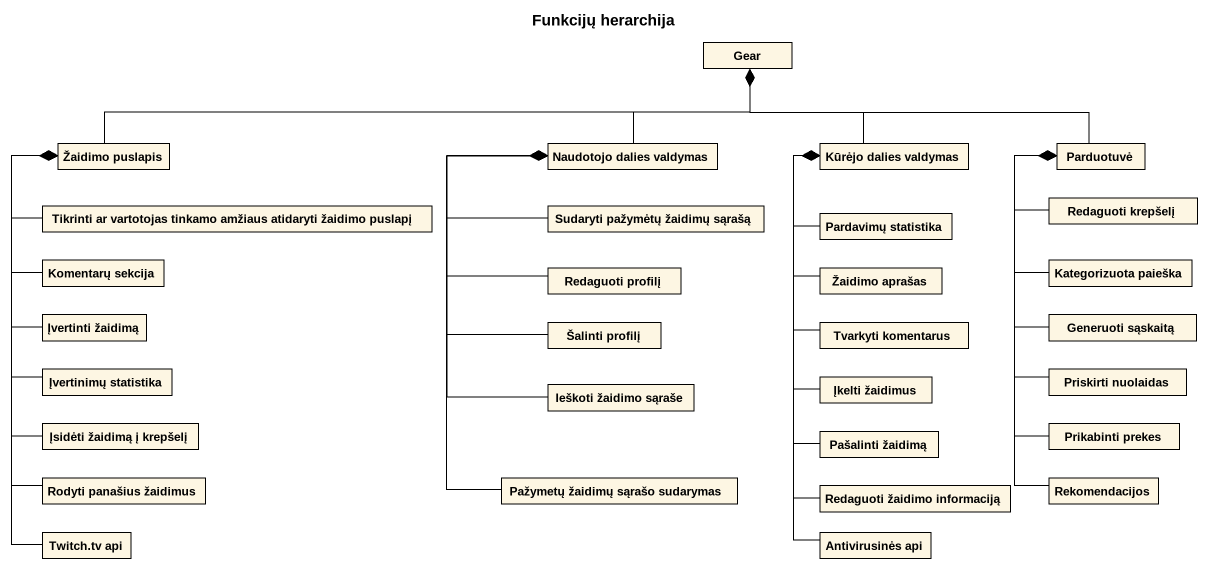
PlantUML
@startuml
title Funkcijų herarchija
hide circle
hide empty members
class Gear
class "Žaidimo puslapis" as Žaidimo_puslapis
class "Naudotojo dalies valdymas" as Naudotojo_dalies_valdymas
class "Kūrėjo dalies valdymas" as Kūrėjo_dalies_valdymas
class Parduotuvė
class "Tikrinti ar vartotojas tinkamo amžiaus atidaryti žaidimo puslapį" as Tikrinti_ar_vartotojas
class "Sudaryti pažymėtų žaidimų sąrašą" as Sudaryti_pažymėtų_žaidimų
class "Pardavimų statistika" as Pardavimų_statistika
class "Redaguoti krepšelį" as Redaguoti_krepšelį
class "Komentarų sekcija" as Komentarų_sekcija
class "Redaguoti profilį" as Redaguoti_profilį
class "Žaidimo aprašas" as Žaidimo_aprašas
class "Kategorizuota paieška" as Kategorizuota_paieška
class "Įvertinti žaidimą" as Įvertinti_žaidimą
class "Generuoti sąskaitą" as Generuoti_sąskaitą
class "Įvertinimų statistika" as Įvertinimų_statistika
class "Šalinti profilį" as Šalinti_profilį
class "Tvarkyti komentarus" as Tvarkyti_komentarus
class "Priskirti nuolaidas" as Priskirti_nuolaidas
class "Ieškoti žaidimo sąraše" as Ieškoti_žaidimo_sąraše
class "Įkelti žaidimus" as Įkelti_žaidimus
class "Įsidėti žaidimą į krepšelį" as Įsidėti_žaidimą_į_krepšelį
class "Pašalinti žaidimą" as Pašalinti_žaidimą
class "Prikabinti prekes" as Prikabinti_prekes
class "Rodyti panašius žaidimus" as Rodyti_panašius_žaidimus
class "Pažymetų žaidimų sąrašo sudarymas" as Pažymetų_žaidimų_sąrašo
class "Redaguoti žaidimo informaciją" as Redaguoti_žaidimo
class Rekomendacijos
class "Twitch.tv api" as Twitch_tv_api
class "Antivirusinės api" as Antivirusinės_api
Gear *-left- Žaidimo_puslapis
Gear *-- Naudotojo_dalies_valdymas
Gear *-- Kūrėjo_dalies_valdymas
Gear *-right- Parduotuvė
Žaidimo_puslapis *-right- Tikrinti_ar_vartotojas
Žaidimo_puslapis -- Komentarų_sekcija
Žaidimo_puslapis *-- Įvertinti_žaidimą
Žaidimo_puslapis *-- Įvertinimų_statistika
Žaidimo_puslapis *-- Įsidėti_žaidimą_į_krepšelį
Žaidimo_puslapis *-- Rodyti_panašius_žaidimus
Žaidimo_puslapis *-- Twitch_tv_api
Naudotojo_dalies_valdymas *-- Sudaryti_pažymėtų_žaidimų
Naudotojo_dalies_valdymas *-- Redaguoti_profilį
Naudotojo_dalies_valdymas *-- Šalinti_profilį
Naudotojo_dalies_valdymas *-- Ieškoti_žaidimo_sąraše
Kūrėjo_dalies_valdymas *-- Pardavimų_statistika
Kūrėjo_dalies_valdymas *-- Žaidimo_aprašas
Kūrėjo_dalies_valdymas *-- Tvarkyti_komentarus
Kūrėjo_dalies_valdymas *-- Įkelti_žaidimus
Kūrėjo_dalies_valdymas *-- Pašalinti_žaidimą
Kūrėjo_dalies_valdymas *-- Redaguoti_žaidimo
Kūrėjo_dalies_valdymas *-- Antivirusinės_api
Parduotuvė *-- Redaguoti_krepšelį
Parduotuvė *-- Kategorizuota_paieška
Parduotuvė *-- Generuoti_sąskaitą
Parduotuvė *-- Priskirti_nuolaidas
Parduotuvė *-- Prikabinti_prekes
Parduotuvė *-- Rekomendacijos
Pažymetų_žaidimų_sąrašo -up- Naudotojo_dalies_valdymas
@enduml
